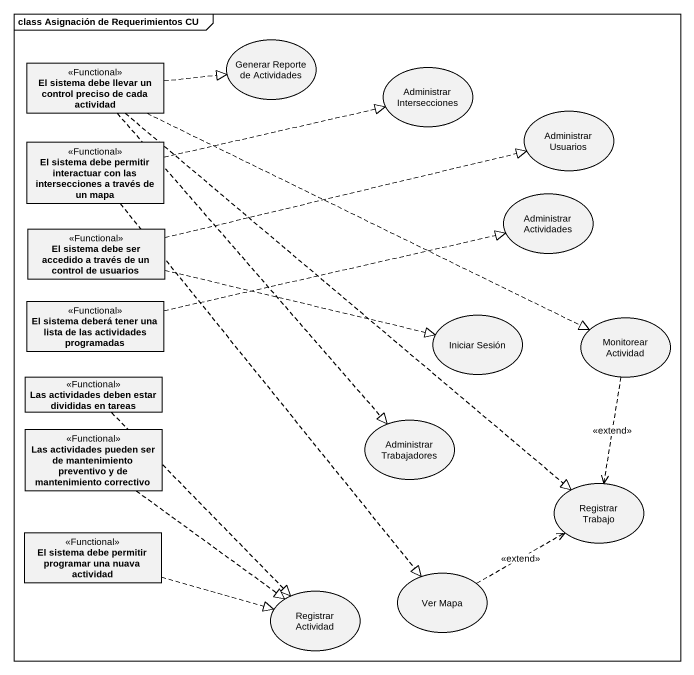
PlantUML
@startuml
mainframe class Asignación de Requerimientos CU
allowmixing
hide circle
hide empty members
usecase "Generar Reporte de Actividades" as Generar_Reporte_de
class "El sistema debe llevar un control preciso de cada actividad" as El_sistema_debe_llevar_un <<Functional>>
usecase "Administrar Intersecciones" as Administrar_Intersecciones
usecase "Administrar Usuarios" as Administrar_Usuarios
class "El sistema debe permitir interactuar con las intersecciones a través de un mapa" as El_sistema_debe_permitir <<Functional>>
usecase "Administrar Actividades" as Administrar_Actividades
class "El sistema debe ser accedido a través de un control de usuarios" as El_sistema_debe_ser <<Functional>>
class "El sistema deberá tener una lista de las actividades programadas" as El_sistema_deberá_tener_una <<Functional>>
usecase "Iniciar Sesión" as Iniciar_Sesión
usecase "Monitorear Actividad" as Monitorear_Actividad
class "Las actividades deben estar divididas en tareas" as Las_actividades_deben_estar <<Functional>>
class "Las actividades pueden ser de mantenimiento preventivo y de mantenimiento correctivo" as Las_actividades_pueden_ser <<Functional>>
usecase "Administrar Trabajadores" as Administrar_Trabajadores
usecase "Registrar Trabajo" as Registrar_Trabajo
class "El sistema debe permitir programar una nuava actividad" as El_sistema_debe_permitir_2 <<Functional>>
usecase "Registrar Actividad" as Registrar_Actividad
usecase "Ver Mapa" as Ver_Mapa
El_sistema_debe_llevar_un .right.|> Generar_Reporte_de
El_sistema_debe_llevar_un .right.|> Monitorear_Actividad
El_sistema_debe_llevar_un ..|> Administrar_Trabajadores
El_sistema_debe_llevar_un ..|> Registrar_Trabajo
El_sistema_debe_permitir .right.|> Administrar_Intersecciones
El_sistema_debe_permitir ..|> Ver_Mapa
El_sistema_debe_ser .right.|> Administrar_Usuarios
El_sistema_debe_ser .right.|> Iniciar_Sesión
El_sistema_deberá_tener_una .right.|> Administrar_Actividades
Monitorear_Actividad ..> Registrar_Trabajo : <<extend>>
Las_actividades_deben_estar ..|> Registrar_Actividad
Las_actividades_pueden_ser ..|> Registrar_Actividad
El_sistema_debe_permitir_2 .right.|> Registrar_Actividad
Ver_Mapa .right.> Registrar_Trabajo : <<extend>>
@enduml
